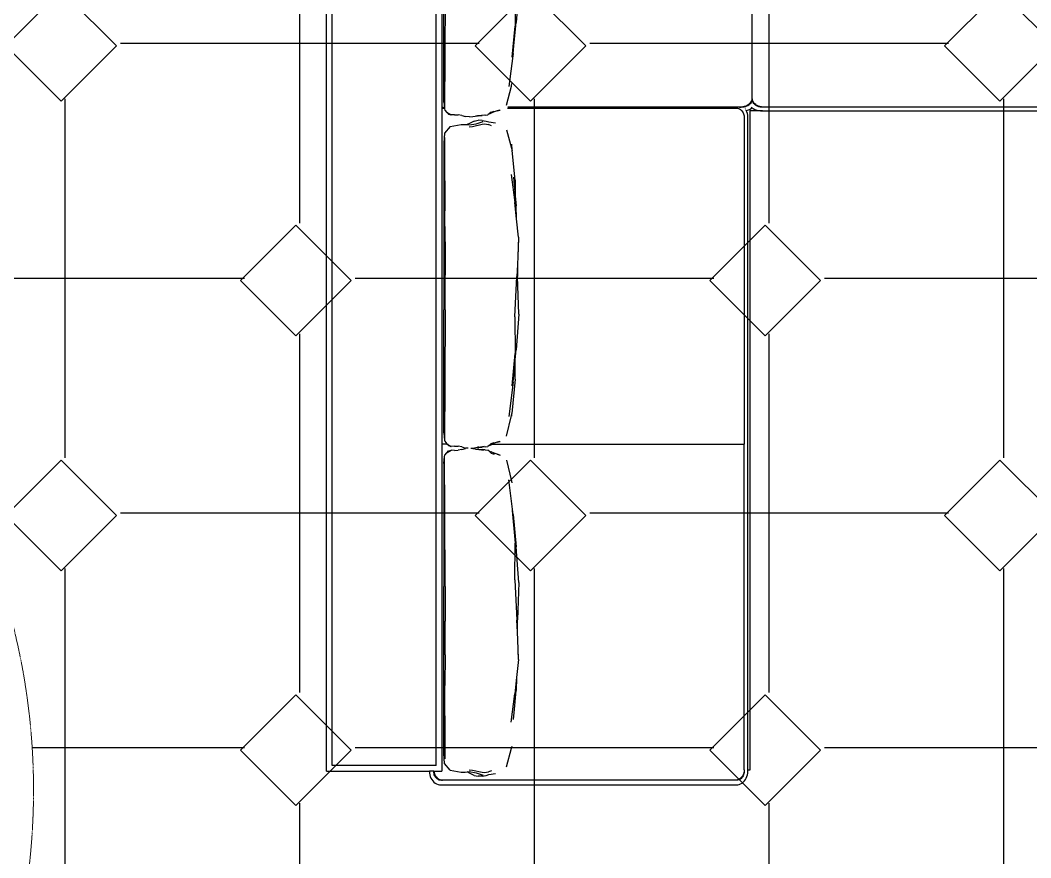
# Model space of a CAD drawing. Header units: millimetres. Extents: x -4865574 to 353735, y -2734656 to 279194.
# Drawn here: x -4837292 to -4834667, y -2671552 to -2669377 of the extents above; entities that cross this region are included whole.
import ezdxf

# ---------------------------------------------------------------- set-up
doc = ezdxf.new("R2010")
doc.units = ezdxf.units.MM
doc.linetypes.add('AM-Overhead', pattern=[3.5, 2.5, -1])
doc.layers.add('+AT9-Hardscape', color=1, linetype='Continuous')
doc.layers.add('+AT9-Hatch', color=8, linetype='Continuous')
doc.layers.add('STAIR-1', color=6, linetype='AM-Overhead', lineweight=9)

# ---------------------------------------------------------------- blocks, each defined once
blk = doc.blocks.new('LOUNGE1')
at = {"layer": '+AT9-Hardscape'}
for p, q in [((0, -2814.4), (0, 0)), ((15, -2799.4), (15, -15)), ((285, -2799.4), (285, -285.1)), ((300, -300.1), (300, -1090.5)), ((1105, -472.4), (1105, -1067.6)), ((1106.2, -1067.6), (1106.2, -471.6)), ((304.5, -1077.1), (305.2, -771.4)), ((308.6, -771.5), (307.2, -954.4)), ((499.4, -781.7), (493, -870.3)), ((489.1, -788.2), (490.3, -879.7)), ((482, -960.2), (490.3, -879.7)), ((487.9, -921.2), (493, -870.3)), ((485, -950.9), (487.9, -921.2)), ((307.2, -954.4), (307, -1094.9)), ((484.5, -957.2), (474, -1036.4)), ((485, -950.9), (484.5, -957.2)), ((467.6, -1085.2), (480.5, -1035.4)), ((480.5, -1035.4), (481, -1033.7)), ((481, -1033.7), (481.8, -1029)), ((1103.9, -1073.5), (1102.6, -1076.4)), ((1104.1, -1075.8), (1103, -1078.2)), ((1104.7, -1070.6), (1103.9, -1073.5)), ((1104.8, -1073.3), (1104.1, -1075.8)), ((1105, -1067.6), (1104.7, -1070.6)), ((1105, -1070.7), (1104.8, -1073.3)), ((1105, -1067.6), (1105, -1070.7)), ((1106.5, -1070.6), (1106.2, -1067.6)), ((1106.2, -1070.7), (1106.2, -1067.6)), ((1106.5, -1073.3), (1106.2, -1070.7)), ((1107.3, -1073.5), (1106.5, -1070.6)), ((1107.2, -1075.8), (1106.5, -1073.3)), ((1108.3, -1078.2), (1107.2, -1075.8)), ((1108.7, -1076.4), (1107.3, -1073.5)), ((300, -1090.5), (306.4, -1090.5)), ((300, -1090.5), (300, -1093)), ((300, -1093), (306.7, -1093)), ((300, -1093), (300, -1965.5)), ((304.5, -1077.1), (306.4, -1090.5)), ((306.4, -1090.5), (306.7, -1093)), ((306.7, -1093), (307, -1094.9)), ((307, -1094.9), (307.8, -1097.7)), ((307.8, -1097.7), (312.7, -1103.7)), ((427.8, -1103.3), (435.6, -1100.6)), ((435.7, -1102.5), (427.8, -1106.1)), ((443.3, -1100.1), (435.7, -1102.5)), ((450.8, -1097.8), (443.3, -1100.1)), ((443.3, -1100.1), (451.2, -1098)), ((470.2, -1093), (1065.2, -1093)), ((1073, -1090.5), (471.5, -1090.5)), ((1065.2, -1093), (1067.8, -1093.2)), ((1067.8, -1093.2), (1070.4, -1093.7)), ((1070.4, -1093.7), (1072.8, -1094.7)), ((1072.8, -1094.7), (1075.1, -1096)), ((1073, -1090.5), (1077.1, -1090.3)), ((1078, -1090.5), (1073, -1090.5)), ((1075.1, -1096), (1077.3, -1097.7)), ((1081.3, -1089.7), (1077.1, -1090.3)), ((1077.3, -1097.7), (1079.2, -1099.7)), ((1081.6, -1090.3), (1078, -1090.5)), ((1079.2, -1099.7), (1081, -1102)), ((1081, -1102), (1082.4, -1104.5)), ((1083.8, -1089.1), (1081.3, -1089.7)), ((1084.5, -1089.9), (1081.6, -1090.3)), ((1085.2, -1088.7), (1083.8, -1089.1)), ((1084.5, -1089.9), (1083.8, -1089.1)), ((1085, -1089.8), (1084.5, -1089.9)), ((1088.4, -1089), (1085, -1089.8)), ((1089, -1087.4), (1085.2, -1088.7)), ((1091.5, -1087.8), (1088.4, -1089)), ((1089.4, -1096.5), (1088.4, -1094.7)), ((1092.5, -1085.8), (1089, -1087.4)), ((1090.5, -1098.4), (1090.1, -1097.7)), ((1090.4, -1098.6), (1090.5, -1098.5)), ((1090.6, -1098.5), (1090.5, -1098.4)), ((1090.6, -1098.5), (1093.8, -1097.7)), ((1092.3, -1102.6), (1090.6, -1098.5)), ((1094.5, -1086.4), (1091.5, -1087.8)), ((1095.6, -1083.8), (1092.5, -1085.8)), ((1093.8, -1097.7), (1098.6, -1096)), ((1097.1, -1084.7), (1094.5, -1086.4)), ((1096.1, -1083.5), (1095.6, -1083.8)), ((1096.4, -1083.2), (1096.1, -1083.5)), ((1098.4, -1081.6), (1096.4, -1083.2)), ((1096.4, -1083.2), (1097.3, -1084.5)), ((1097.3, -1084.5), (1097.1, -1084.7)), ((1099.4, -1082.7), (1097.3, -1084.5)), ((1100.7, -1079.1), (1098.4, -1081.6)), ((1098.6, -1096), (1103.1, -1093.8)), ((1101.4, -1080.6), (1099.4, -1082.7)), ((1100, -1100), (1100, -2812)), ((1132.8, -1100), (1100, -1100)), ((1102.6, -1076.4), (1100.7, -1079.1)), ((1103, -1078.2), (1101.4, -1080.6)), ((1103.1, -1093.8), (1105.6, -1092.1)), ((1103.4, -1090.6), (1104.1, -1091.2)), ((1104.1, -1091.2), (1104.7, -1091.5)), ((1105.4, -1092), (1105.6, -1092.1)), ((1105.6, -1092.1), (1105.8, -1092)), ((1105.6, -1092.1), (1108.2, -1093.8)), ((1108.2, -1093.8), (1112.6, -1096)), ((1109.9, -1080.6), (1108.3, -1078.2)), ((1110.5, -1079.1), (1108.7, -1076.4)), ((1111.8, -1082.7), (1109.9, -1080.6)), ((1112.9, -1081.6), (1110.5, -1079.1)), ((1114.1, -1084.7), (1111.8, -1082.7)), ((1112.6, -1096), (1117.5, -1097.7)), ((1115.2, -1083.5), (1112.9, -1081.6)), ((1116.8, -1086.4), (1114.1, -1084.7)), ((1115.6, -1083.8), (1115.2, -1083.5)), ((1118.8, -1085.8), (1115.6, -1083.8)), ((1119.7, -1087.8), (1116.8, -1086.4)), ((1117.5, -1097.7), (1122.6, -1099)), ((1122.3, -1087.4), (1118.8, -1085.8)), ((1122.9, -1089), (1119.7, -1087.8)), ((1126, -1088.7), (1122.3, -1087.4)), ((1122.6, -1099), (1127.8, -1099.8)), ((1126.2, -1089.8), (1122.9, -1089)), ((1130, -1089.7), (1126, -1088.7)), ((1129.7, -1090.3), (1126.2, -1089.8)), ((1127.8, -1099.8), (1132.8, -1100)), ((1133.2, -1090.5), (1129.7, -1090.3)), ((1134.1, -1090.3), (1130, -1089.7)), ((1132.8, -1100), (2153.4, -1100)), ((1138.3, -1090.5), (1133.2, -1090.5)), ((1138.3, -1090.5), (1134.1, -1090.3)), ((2125.6, -1090.5), (1138.3, -1090.5)), ((312.7, -1103.7), (313.7, -1104.4)), ((313.7, -1104.4), (317.3, -1108.4)), ((313.7, -1104.4), (323.9, -1110.2)), ((317.3, -1108.4), (323.9, -1110.2)), ((332.9, -1109.8), (323.9, -1110.2)), ((332.9, -1109.8), (341.9, -1110)), ((351.5, -1111.8), (341.9, -1110)), ((351.5, -1111.8), (361.6, -1114.3)), ((371.3, -1115.4), (361.6, -1114.3)), ((371.3, -1115.4), (380.2, -1114.5)), ((384, -1126.5), (373.5, -1131.4)), ((380.2, -1114.5), (392.7, -1112.4)), ((384, -1126.5), (394.3, -1124.2)), ((388.1, -1113.1), (395.5, -1111.8)), ((392.7, -1112.4), (395.5, -1111.8)), ((396.2, -1112.5), (392.7, -1112.4)), ((404.6, -1124.7), (394.3, -1124.2)), ((395.5, -1111.8), (409.8, -1109.9)), ((396.2, -1112.5), (404.8, -1111.9)), ((399, -1129.9), (407, -1127.4)), ((404.6, -1124.7), (414.7, -1126.8)), ((412.4, -1111), (404.8, -1111.9)), ((412.4, -1111), (419.6, -1110.3)), ((414.7, -1126.8), (421.9, -1128.7)), ((422.5, -1107.8), (419.6, -1110.3)), ((427.8, -1103.3), (422.5, -1107.8)), ((422.5, -1107.8), (427.8, -1106.1)), ((1082.4, -1104.5), (1083.5, -1107.2)), ((1083.5, -1107.2), (1084.4, -1110.1)), ((1084.4, -1110.1), (1084.9, -1113)), ((1084.9, -1113), (1085.1, -1116)), ((1085.1, -1116), (1085.1, -1965.5)), ((1093.6, -1106.9), (1092.3, -1102.6)), ((1094.3, -1111.4), (1093.6, -1106.9)), ((1094.6, -1115.6), (1094.3, -1111.4)), ((1094.6, -2812), (1094.6, -1115.6)), ((321.4, -1140.4), (306.4, -1157.5)), ((321.4, -1140.4), (350.2, -1134.9)), ((350.2, -1134.9), (360.6, -1134.8)), ((360.6, -1134.8), (365.6, -1135.5)), ((365.6, -1135.5), (365.9, -1135.4)), ((365.6, -1135.5), (370.9, -1136.3)), ((373.5, -1131.4), (365.9, -1135.4)), ((370.8, -1141.4), (379.1, -1140.1)), ((370.9, -1136.3), (389, -1133.3)), ((379.1, -1140.1), (404.5, -1134.7)), ((389, -1133.3), (399, -1129.9)), ((404.5, -1134.7), (410.6, -1133.9)), ((410.6, -1133.9), (420.8, -1135.5)), ((428.7, -1138.5), (420.8, -1135.5)), ((421.9, -1128.7), (439.5, -1131.3)), ((467.8, -1149.1), (481, -1196.9)), ((306.4, -1157.5), (304.6, -1183.8)), ((307.1, -1281.4), (307.5, -1169.3)), ((304.6, -1183.8), (305.2, -1616.8)), ((481, -1196.9), (482.1, -1202.9)), ((482.1, -1202.9), (481.2, -1186.7)), ((489.9, -1279.9), (482.1, -1202.9)), ((307.1, -1281.4), (307.4, -1359.7)), ((479.5, -1264.9), (489.7, -1338)), ((485.6, -1272), (490.4, -1321.2)), ((489.9, -1279.9), (490.4, -1321.2)), ((493.9, -1380.4), (489.7, -1338)), ((490.4, -1321.2), (492.9, -1346.7)), ((308.1, -1439.9), (307.4, -1359.7)), ((493.9, -1380.4), (492.9, -1346.7)), ((498.6, -1427.5), (493.9, -1380.4)), ((308.1, -1439.9), (308.5, -1526.8)), ((498.6, -1427.5), (496.7, -1478.4)), ((498.9, -1430.2), (496.7, -1478.4)), ((498.6, -1427.5), (498.9, -1430.2)), ((496.7, -1478.4), (495.9, -1498.7)), ((495.9, -1498.7), (494.7, -1530)), ((495.9, -1498.7), (496.1, -1530.3)), ((308.6, -1616.9), (308.5, -1526.8)), ((489.1, -1634.4), (494.7, -1530)), ((499.4, -1627.7), (496.1, -1530.3)), ((304.5, -1936.3), (305.2, -1616.8)), ((308.6, -1616.9), (307.2, -1808.1)), ((489.1, -1634.4), (490.3, -1730)), ((499.4, -1627.7), (493, -1720.3)), ((482, -1814.2), (490.3, -1730)), ((490.5, -1746.5), (493, -1720.3)), ((485, -1804.4), (490.5, -1746.5)), ((490, -1796.7), (490.5, -1746.5)), ((307.2, -1808.1), (307, -1955)), ((484.5, -1811.1), (474, -1893.8)), ((490, -1796.7), (481.9, -1885.7)), ((485, -1804.4), (484.5, -1811.1)), ((481, -1891), (481.9, -1885.7)), ((481.3, -1892.9), (481.9, -1885.7)), ((467.6, -1944.8), (481, -1891)), ((304.5, -1936.3), (307, -1955)), ((314.2, -1965.5), (300, -1965.5)), ((300, -1965.5), (300, -2814.4)), ((307, -1955), (307.8, -1957.9)), ((307.8, -1957.9), (312.7, -1964.2)), ((312.7, -1964.2), (313.7, -1964.9)), ((313.7, -1964.9), (323.9, -1971)), ((313.7, -1964.9), (314.2, -1965.5)), ((314.2, -1965.5), (317.3, -1969.1)), ((422.5, -1968.5), (419.6, -1971.1)), ((427.8, -1963.7), (422.5, -1968.5)), ((422.5, -1968.5), (427.8, -1966.7)), ((427.8, -1963.7), (435.6, -1961)), ((430.4, -1965.5), (427.8, -1966.7)), ((435.7, -1962.9), (430.4, -1965.5)), ((430.4, -1965.5), (1085.1, -1965.5)), ((443.3, -1960.4), (435.7, -1962.9)), ((450.8, -1958), (443.3, -1960.4)), ((443.3, -1960.4), (451.2, -1958.3)), ((1085.1, -2810.6), (1085.1, -1965.5)), ((307, -1997), (307.8, -1994.1)), ((307.8, -1994.1), (312.7, -1987.8)), ((312.7, -1987.8), (313.7, -1987.1)), ((313.7, -1987.1), (323.9, -1981)), ((313.7, -1987.1), (317.3, -1982.9)), ((317.3, -1969.1), (323.9, -1971)), ((317.3, -1982.9), (323.9, -1981)), ((332.9, -1970.5), (323.9, -1971)), ((332.9, -1981.5), (323.9, -1981)), ((332.9, -1970.5), (341.9, -1970.8)), ((332.9, -1981.5), (341.9, -1981.2)), ((351.5, -1972.6), (341.9, -1970.8)), ((351.5, -1979.4), (341.9, -1981.2)), ((351.5, -1972.6), (361.6, -1975.3)), ((351.5, -1979.4), (361.6, -1976.7)), ((367.7, -1976), (361.6, -1975.3)), ((367.7, -1976), (361.6, -1976.7)), ((375.4, -1976), (380.2, -1975.5)), ((375.4, -1976), (380.2, -1976.5)), ((380.2, -1975.5), (392.7, -1973.3)), ((380.2, -1976.5), (392.7, -1978.7)), ((388.1, -1974), (395.5, -1972.7)), ((388.1, -1978), (395.5, -1979.3)), ((392.7, -1973.3), (395.5, -1972.7)), ((396.2, -1973.4), (392.7, -1973.3)), ((396.2, -1978.6), (392.7, -1978.7)), ((392.7, -1978.7), (395.5, -1979.3)), ((395.5, -1972.7), (409.8, -1970.7)), ((395.5, -1979.3), (409.8, -1981.3)), ((396.2, -1973.4), (404.8, -1972.8)), ((396.2, -1978.6), (404.8, -1979.2)), ((412.4, -1971.9), (404.8, -1972.8)), ((412.4, -1980.1), (404.8, -1979.2)), ((412.4, -1971.9), (419.6, -1971.1)), ((412.4, -1980.1), (419.6, -1980.9)), ((422.5, -1983.5), (419.6, -1980.9)), ((422.5, -1983.5), (427.8, -1985.3)), ((427.8, -1988.3), (422.5, -1983.5)), ((435.7, -1989.1), (427.8, -1985.3)), ((427.8, -1988.3), (435.6, -1991)), ((443.3, -1991.6), (435.7, -1989.1)), ((443.3, -1991.6), (451.2, -1993.7)), ((450.8, -1994), (443.3, -1991.6)), ((304.5, -2015.7), (307, -1997)), ((304.5, -2015.7), (305.2, -2335.2)), ((307.2, -2143.9), (307, -1997)), ((467.6, -2007.2), (481, -2061)), ((484.5, -2141), (474, -2058.2)), ((481, -2061), (481.7, -2065.3)), ((308.6, -2335.1), (307.2, -2143.9)), ((482, -2137.8), (490.3, -2222)), ((485, -2147.6), (484.5, -2141)), ((485, -2147.6), (493, -2231.7)), ((489.1, -2317.6), (490.3, -2222)), ((499.4, -2324.4), (493, -2231.7)), ((304.6, -2768.2), (305.2, -2335.2)), ((308.6, -2335.1), (308.5, -2425.2)), ((489.1, -2317.6), (494.7, -2422)), ((499.4, -2324.4), (496.1, -2421.7)), ((308.1, -2512.1), (308.5, -2425.2)), ((495.9, -2453.4), (494.7, -2422)), ((495.9, -2453.4), (496.1, -2421.7)), ((496.7, -2473.6), (495.9, -2453.4)), ((498.9, -2521.8), (496.7, -2473.6)), ((498.6, -2524.5), (496.7, -2473.6)), ((308.1, -2512.1), (307.4, -2592.3)), ((498.6, -2524.5), (493.9, -2571.6)), ((498.6, -2524.5), (498.9, -2521.8)), ((493.9, -2571.6), (489.7, -2614)), ((493.9, -2571.6), (492.9, -2605.3)), ((307.1, -2670.6), (307.4, -2592.3)), ((479.5, -2687.1), (489.7, -2614)), ((488.2, -2653.6), (492.9, -2605.3)), ((307.1, -2670.6), (307.5, -2782.8)), ((485.6, -2680), (488.2, -2653.6)), ((467.8, -2802.9), (481, -2755.1)), ((481, -2755.1), (482, -2749.9)), ((306.4, -2794.5), (304.6, -2768.2)), ((285, -2799.4), (15, -2799.4)), ((321.4, -2811.6), (306.4, -2794.5)), ((0, -2814.4), (267.4, -2814.4)), ((267.4, -2814.4), (267.4, -2815.3)), ((278.7, -2814.4), (267.4, -2814.4)), ((267.4, -2815.3), (267.7, -2819.5)), ((267.7, -2819.5), (268.4, -2824)), ((268.4, -2824), (269.7, -2828.4)), ((269.7, -2828.4), (271.5, -2832.5)), ((271.5, -2832.5), (273.7, -2836.4)), ((278.7, -2814.9), (278.7, -2814.4)), ((278.7, -2814.4), (278.9, -2814.4)), ((278.9, -2817.9), (278.7, -2814.9)), ((278.9, -2814.4), (279.5, -2817.7)), ((278.9, -2814.4), (300, -2814.4)), ((279.4, -2820.9), (278.9, -2817.9)), ((280.2, -2823.8), (279.4, -2820.9)), ((279.5, -2817.7), (280.5, -2821.1)), ((281.4, -2826.5), (280.2, -2823.8)), ((280.5, -2821.1), (281.8, -2824.3)), ((282.8, -2829), (281.4, -2826.5)), ((281.8, -2824.3), (283.4, -2827.3)), ((283.5, -2827.3), (281.8, -2824.3)), ((284.5, -2831.2), (282.8, -2829)), ((283.4, -2827.3), (285.4, -2830)), ((285.5, -2830), (283.5, -2827.3)), ((286.5, -2833.2), (284.5, -2831.2)), ((285.4, -2830), (285.5, -2830)), ((285.8, -2830.4), (285.5, -2830)), ((287.7, -2832.3), (285.8, -2830.4)), ((285.8, -2830.4), (287.7, -2832.3)), ((288.6, -2834.9), (286.5, -2833.2)), ((290.2, -2834.3), (287.7, -2832.3)), ((287.7, -2832.3), (290.2, -2834.3)), ((290.2, -2834.3), (292.8, -2835.9)), ((321.4, -2811.6), (350.2, -2817.1)), ((350.2, -2817.1), (360.6, -2817.2)), ((360.6, -2817.2), (365.6, -2816.5)), ((365.6, -2816.5), (370.9, -2815.7)), ((365.6, -2816.5), (365.9, -2816.6)), ((373.5, -2820.6), (365.9, -2816.6)), ((370.8, -2810.6), (379.1, -2811.9)), ((370.9, -2815.7), (389, -2818.7)), ((384, -2825.5), (373.5, -2820.6)), ((379.1, -2811.9), (404.5, -2817.3)), ((384, -2825.5), (394.3, -2827.8)), ((389, -2818.7), (399, -2822.1)), ((404.6, -2827.3), (394.3, -2827.8)), ((399, -2822.1), (407, -2824.6)), ((404.5, -2817.3), (410.6, -2818.1)), ((404.6, -2827.3), (414.7, -2825.3)), ((410.6, -2818.1), (420.8, -2816.5)), ((414.7, -2825.3), (421.9, -2823.3)), ((428.7, -2813.5), (420.8, -2816.5)), ((421.9, -2823.3), (439.5, -2820.8)), ((1073.6, -2834.3), (1070.9, -2835.9)), ((1076.1, -2832.3), (1073.6, -2834.3)), ((1077.3, -2833.2), (1075.1, -2834.9)), ((1078, -2830.4), (1076.1, -2832.3)), ((1079.2, -2831.2), (1077.3, -2833.2)), ((1078.4, -2830), (1078, -2830.4)), ((1080.3, -2827.3), (1078.4, -2830)), ((1081, -2829), (1079.2, -2831.2)), ((1082, -2824.3), (1080.3, -2827.3)), ((1082.4, -2826.5), (1081, -2829)), ((1083.3, -2821.1), (1082, -2824.3)), ((1083.5, -2823.8), (1082.4, -2826.5)), ((1084.3, -2817.7), (1083.3, -2821.1)), ((1084.4, -2820.9), (1083.5, -2823.8)), ((1084.9, -2814.2), (1084.3, -2817.7)), ((1084.9, -2817.9), (1084.4, -2820.9)), ((1085.1, -2810.6), (1084.9, -2814.2)), ((1085.1, -2814.9), (1084.9, -2817.9)), ((1085.1, -2810.6), (1085.1, -2814.9)), ((1088.3, -2836.4), (1090.5, -2832.5)), ((1090.5, -2832.5), (1092.3, -2828.4)), ((1092.3, -2828.4), (1093.6, -2824)), ((1093.6, -2824), (1094.3, -2819.5)), ((1094.3, -2819.5), (1094.6, -2815.3)), ((1094.6, -2812), (1094.4, -2812)), ((1094.6, -2815.3), (1094.6, -2812)), ((1100, -2812), (1094.6, -2812)), ((273.7, -2836.4), (276.3, -2839.8)), ((276.3, -2839.8), (279.2, -2842.9)), ((279.2, -2842.9), (282.5, -2845.4)), ((282.5, -2845.4), (286.1, -2847.5)), ((286.1, -2847.5), (289.8, -2849)), ((290.9, -2836.3), (288.6, -2834.9)), ((289.8, -2849), (293.7, -2849.9)), ((290.7, -2836.9), (291.6, -2837.2)), ((293.4, -2837.2), (290.9, -2836.3)), ((291.6, -2837.2), (293.3, -2837.6)), ((295.7, -2837.1), (292.8, -2835.9)), ((295.9, -2837.8), (293.4, -2837.2)), ((293.7, -2849.9), (297.3, -2850.1)), ((298.6, -2837.8), (295.7, -2837.1)), ((298.5, -2838), (295.9, -2837.8)), ((297.3, -2850.1), (1064.7, -2850.1)), ((301.6, -2838), (298.5, -2838)), ((298.6, -2837.8), (301.6, -2838)), ((1062.2, -2838), (301.6, -2838)), ((1065.1, -2837.8), (1062.2, -2838)), ((1065.2, -2838), (1062.2, -2838)), ((1064.7, -2850.1), (1068.3, -2849.9)), ((1068.1, -2837.1), (1065.1, -2837.8)), ((1067.8, -2837.8), (1065.2, -2838)), ((1070.4, -2837.2), (1067.8, -2837.8)), ((1070.9, -2835.9), (1068.1, -2837.1)), ((1068.3, -2849.9), (1072.2, -2849)), ((1072.8, -2836.3), (1070.4, -2837.2)), ((1072.2, -2849), (1075.9, -2847.5)), ((1075.1, -2834.9), (1072.8, -2836.3)), ((1075.9, -2847.5), (1079.5, -2845.4)), ((1079.5, -2845.4), (1082.8, -2842.9)), ((1082.8, -2842.9), (1085.7, -2839.8)), ((1085.7, -2839.8), (1088.3, -2836.4))]:
    blk.add_line(p, q, dxfattribs=at)

msp = doc.modelspace()

# ---------------------------------------------------------------- hatches: boundary and pattern name
at = {"layer": '+AT9-Hatch'}
h = msp.add_hatch(dxfattribs=at)
h.set_pattern_fill('CTYSQMK2', color=8, scale=2, angle=90)
h.set_pattern_definition([(90, (9e-15, 143.7), (-609.6, 609.6), [931.82948, -287.37052]), (180, (-143.7, 9e-15), (-609.6, -609.6), [931.82948, -287.37052]), (135, (-609.6, 465.9), (-609.60134, -609.60134), [203.2, -658.90648]), (405, (-609.6, 465.9), (-609.60134, 609.60134), [203.2, -658.90648]), (135, (-465.9, 609.6), (-609.60134, -609.60134), [203.2, -658.90648]), (405, (-753.3, 609.6), (-609.60134, 609.60134), [203.2, -658.90648])])
h.paths.add_polyline_path([(-4841253.6, -2670527.1), (-4841253.6, -2670577.1), (-4841253.6, -2671727.1), (-4841253.6, -2671777.1), (-4841253.6, -2672927.1), (-4841253.6, -2672977.1), (-4841253.6, -2673132.1), (-4822653.6, -2673132.1), (-4822653.6, -2672397.1), (-4822653.6, -2672347.1), (-4822653.6, -2671197.1), (-4822653.6, -2671147.1), (-4822653.6, -2669997.1), (-4822653.6, -2669947.1), (-4822653.6, -2668797.1), (-4822653.6, -2668747.1), (-4822653.6, -2666527.7), (-4841380.2, -2666527.7), (-4841253.6, -2669327.1), (-4841253.6, -2669377.1), (-4841322.6, -2669377.1), (-4841322.6, -2670527.1)])
edge = h.paths.add_edge_path(flags=16)
edge.add_spline(control_points=[(-4840332.7, -2670233.8), (-4840264.1, -2670154.2), (-4840112.6, -2670007.6), (-4839849.5, -2669831.8), (-4839559.3, -2669706), (-4839251.2, -2669634.2), (-4838935.2, -2669618.7), (-4838621.5, -2669660.1), (-4838320.4, -2669757), (-4838041.4, -2669906.2), (-4837793.7, -2670102.9), (-4837585.2, -2670340.9), (-4837422.7, -2670612.3), (-4837311.5, -2670908.5), (-4837255, -2671219.8), (-4837255.3, -2671536.1), (-4837312.1, -2671847.3), (-4837423.8, -2672143.3), (-4837586.7, -2672414.5), (-4837795.5, -2672652.2), (-4838043.5, -2672848.6), (-4838229.6, -2672947.8), (-4838326.3, -2672988.7)], knot_values=[1.896909, 1.896909, 1.896909, 1.896909, 2.076953, 2.256997, 2.437041, 2.617085, 2.797128, 2.977172, 3.157216, 3.33726, 3.517304, 3.697348, 3.877392, 4.057436, 4.23748, 4.417524, 4.597568, 4.777611, 4.957655, 5.137699, 5.317743, 5.497787, 5.497787, 5.497787, 5.497787], degree=3, periodic=0)
edge.add_line((-4838326.3, -2672988.7), (-4838359.8, -2672948.5))
edge.add_arc((-4839007.5, -2671376.7), 1700, 285.8202, 292.3971, ccw=False)
edge.add_arc((-4839007.5, -2671376.7), 1700, 284.3383, 285.8202, ccw=False)
edge.add_line((-4838574.9, -2673019.4), (-4838587.4, -2672971.9))
edge.add_spline(control_points=[(-4838587.4, -2672971.9), (-4838612.4, -2672978.5), (-4838728.8, -2673006.3), (-4838866.1, -2673023.5), (-4838978.1, -2673026.2), (-4838996.2, -2673026.3)], knot_values=[1.503934, 1.503934, 1.503934, 1.503934, 1.550862, 1.721628, 1.75459, 1.75459, 1.75459, 1.75459], degree=3, periodic=0)
edge.add_spline(control_points=[(-4838996.2, -2673026.3), (-4839072, -2673026.8), (-4839209.9, -2673018.2), (-4839345.5, -2672992.5), (-4839405.7, -2672977.5)], knot_values=[1.253278, 1.253278, 1.253278, 1.253278, 1.391083, 1.503934, 1.503934, 1.503934, 1.503934], degree=3, periodic=0)
edge.add_line((-4839405.7, -2672977.5), (-4839414.3, -2673011.8))
edge.add_arc((-4839007.5, -2671376.7), 1700, 256.164, 256.7434)
edge.add_arc((-4839007.5, -2671376.7), 1700, 257.1894, 258.2285)
edge.add_line((-4839346, -2673038.9), (-4839414.3, -2673011.8))
edge.add_arc((-4839007.5, -2671376.7), 1700, 255.2119, 256.164, ccw=False)
edge.add_arc((-4839007.5, -2671376.7), 1700, 248.7552, 255.2119, ccw=False)
edge.add_arc((-4839007.5, -2671376.7), 1700, 247.2782, 248.7552, ccw=False)
edge.add_arc((-4839007.5, -2671376.7), 1700, 240.781, 247.2782, ccw=False)
edge.add_line((-4839839.3, -2672859.3), (-4839863.7, -2672902.9))
edge.add_spline(control_points=[(-4839863.7, -2672902.9), (-4839953.8, -2672852.4), (-4840039.5, -2672793.8), (-4840119.3, -2672728.2)], knot_values=[7.091892, 7.091892, 7.091892, 7.091892, 7.269014, 7.269014, 7.269014, 7.269014], degree=3, periodic=0)
edge.add_spline(control_points=[(-4840128.2, -2672720.8), (-4840204.6, -2672657.1), (-4840349.2, -2672513.9), (-4840467, -2672347.9), (-4840519, -2672258.6)], knot_values=[6.737646, 6.737646, 6.737646, 6.737646, 6.908139, 7.085262, 7.085262, 7.085262, 7.085262], degree=3, periodic=0)
edge.add_spline(control_points=[(-4840519, -2672258.6), (-4840571.1, -2672169.4), (-4840615.2, -2672075.5), (-4840650.8, -2671978.5)], knot_values=[6.560523, 6.560523, 6.560523, 6.560523, 6.737646, 6.737646, 6.737646, 6.737646], degree=3, periodic=0)
edge.add_spline(control_points=[(-4840650.8, -2671978.5), (-4840686.3, -2671881.5), (-4840728.5, -2671724.6), (-4840748.4, -2671563.9), (-4840752.7, -2671505.6)], knot_values=[6.283185, 6.283185, 6.283185, 6.283185, 6.460308, 6.560523, 6.560523, 6.560523, 6.560523], degree=3, periodic=0)
edge.add_spline(control_points=[(-4840752.7, -2671505.6), (-4840756.1, -2671460.8), (-4840761.3, -2671312.6), (-4840738.2, -2671061.2), (-4840655.5, -2670761.2), (-4840521.3, -2670480.5), (-4840400.2, -2670312), (-4840332.7, -2670233.8)], knot_values=[5.497787, 5.497787, 5.497787, 5.497787, 5.574695, 5.751817, 5.92894, 6.106063, 6.283185, 6.283185, 6.283185, 6.283185], degree=3, periodic=0)
h.paths.add_polyline_path([(-4839327, -2673046.4), (-4839311.5, -2673063.3), (-4839354.3, -2673041, -0.004534), (-4839397.3, -2673031.4, -0.002528), (-4839414.3, -2673011.8), (-4839345.1, -2673042.9, 0.002724), (-4839327, -2673046.4)], flags=16)
h.paths.add_polyline_path([(-4840527.2, -2670671.5), (-4839806.2, -2670671.5), (-4839806.2, -2671511.5), (-4840527.2, -2671511.5)], flags=0)
edge = h.paths.add_edge_path(flags=0)
edge.add_spline(control_points=[(-4840111.7, -2672534.1), (-4840150.4, -2672497.1), (-4840242.5, -2672400), (-4840321.8, -2672292), (-4840364.3, -2672224)], knot_values=[1.253278, 1.253278, 1.253278, 1.253278, 1.353541, 1.503934, 1.503934, 1.503934, 1.503934], degree=3, periodic=0)
edge.add_spline(control_points=[(-4840364.3, -2672224), (-4840357.2, -2672235.3), (-4840301.1, -2672322.8), (-4840218, -2672428), (-4840133.2, -2672513.5), (-4840111.7, -2672534.1)], knot_values=[0.484517, 0.484517, 0.484517, 0.484517, 0.50954, 0.679386, 0.735173, 0.735173, 0.735173, 0.735173], degree=3, periodic=0)
edge = h.paths.add_edge_path(flags=0)
edge.add_spline(control_points=[(-4840111.7, -2672534.1), (-4840082.7, -2672561.7), (-4839982.5, -2672650.4), (-4839871.7, -2672726), (-4839790.2, -2672771.8)], knot_values=[1.503934, 1.503934, 1.503934, 1.503934, 1.579131, 1.75459, 1.75459, 1.75459, 1.75459], degree=3, periodic=0)
edge.add_spline(control_points=[(-4839790.1, -2672771.8), (-4839853.7, -2672736.1), (-4839965.8, -2672662.8), (-4840067.7, -2672576), (-4840111.7, -2672534.1)], knot_values=[0.735173, 0.735173, 0.735173, 0.735173, 0.871769, 0.985829, 0.985829, 0.985829, 0.985829], degree=3, periodic=0)
edge = h.paths.add_edge_path(flags=0)
edge.add_spline(control_points=[(-4839814.6, -2672815.4), (-4839877.9, -2672779.9), (-4839985.9, -2672709.5), (-4840084.9, -2672627.2), (-4840126, -2672589.2)], knot_values=[0.751967, 0.751967, 0.751967, 0.751967, 0.883965, 0.985829, 0.985829, 0.985829, 0.985829], degree=3, periodic=0)
edge.add_spline(control_points=[(-4840126, -2672589.2), (-4840102.4, -2672611), (-4840005.4, -2672695.4), (-4839898.8, -2672768.2), (-4839814.6, -2672815.4)], knot_values=[1.520728, 1.520728, 1.520728, 1.520728, 1.579131, 1.75459, 1.75459, 1.75459, 1.75459], degree=3, periodic=0)
edge = h.paths.add_edge_path(flags=0)
edge.add_spline(control_points=[(-4840652.6, -2671498.2), (-4840645.7, -2671591.8), (-4840625.3, -2671719.3), (-4840590.2, -2671843.1), (-4840579.7, -2671876.1)], knot_values=[0, 0, 0, 0, 0.170766, 0.233862, 0.233862, 0.233862, 0.233862], degree=3, periodic=0)
edge.add_spline(control_points=[(-4840579.7, -2671876.1), (-4840600.5, -2671810.4), (-4840631.8, -2671685.4), (-4840648.2, -2671557.7), (-4840652.6, -2671498.2)], knot_values=[0.768761, 0.768761, 0.768761, 0.768761, 0.894089, 1.002623, 1.002623, 1.002623, 1.002623], degree=3, periodic=0)
edge = h.paths.add_edge_path(flags=0)
edge.add_spline(control_points=[(-4840146.2, -2672570.2), (-4840186.1, -2672532.2), (-4840274.7, -2672438.7), (-4840351.9, -2672335.5), (-4840391.8, -2672273.9)], knot_values=[1.270072, 1.270072, 1.270072, 1.270072, 1.370334, 1.503934, 1.503934, 1.503934, 1.503934], degree=3, periodic=0)
edge.add_spline(control_points=[(-4840391.8, -2672273.9), (-4840388.5, -2672278.9), (-4840333.7, -2672362.5), (-4840253.4, -2672463.5), (-4840167, -2672550.4), (-4840146.2, -2672570.2)], knot_values=[0.501311, 0.501311, 0.501311, 0.501311, 0.512298, 0.683065, 0.735173, 0.735173, 0.735173, 0.735173], degree=3, periodic=0)
edge = h.paths.add_edge_path(flags=0)
edge.add_line((-4839895.2, -2672826.6), (-4839834.4, -2672850.7))
edge.add_spline(control_points=[(-4839839.3, -2672859.3), (-4839849.2, -2672853.8), (-4839859, -2672848.2), (-4839868.7, -2672842.4)], knot_values=[7.249026, 7.249026, 7.249026, 7.249026, 7.269014, 7.269014, 7.269014, 7.269014], degree=3, periodic=0)
edge.add_line((-4839868.7, -2672842.4), (-4839941.7, -2672813.5))
edge.add_line((-4839939.9, -2672808.8), (-4839895.2, -2672826.6))
h.paths.add_polyline_path([(-4840166, -2672591), (-4840100.5, -2672669.4), (-4840150.3, -2672615.5), (-4840169.5, -2672594.6)], is_closed=False, flags=0)
edge = h.paths.add_edge_path(flags=0)
edge.add_spline(control_points=[(-4839918.8, -2672811.8), (-4839911, -2672816.8), (-4839903.1, -2672821.7), (-4839895.2, -2672826.6)], knot_values=[7.214485, 7.214485, 7.214485, 7.214485, 7.230895, 7.230895, 7.230895, 7.230895], degree=3, periodic=0)
edge.add_line((-4839895.2, -2672826.6), (-4839939.9, -2672808.8))
edge.add_line((-4839938, -2672804.2), (-4839918.9, -2672811.8))
h.paths.add_polyline_path([(-4839982.9, -2672772.6), (-4839999.6, -2672788), (-4840028.9, -2672722.9), (-4839992.4, -2672762.4)], is_closed=False, flags=0)
h.paths.add_polyline_path([(-4840491.2, -2672212.6), (-4840512.9, -2672219.2), (-4840511.7, -2672145.7), (-4840495.3, -2672199.2)], is_closed=False, flags=0)
h.paths.add_polyline_path([(-4840093.1, -2672662.6), (-4840046.6, -2672727.7), (-4840065.1, -2672707.7), (-4840100.5, -2672669.4)], is_closed=False, flags=0)
h.paths.add_polyline_path([(-4840418.5, -2672324.9), (-4840468.1, -2672263.8), (-4840435.5, -2672299.2), (-4840169.5, -2672594.6), (-4840418.5, -2672324.9)], is_closed=False, flags=0)
edge = h.paths.add_edge_path(flags=0)
edge.add_spline(control_points=[(-4840532, -2671861), (-4840552.3, -2671797.3), (-4840582.6, -2671676.1), (-4840598.5, -2671552.2), (-4840602.8, -2671494.5)], knot_values=[0.768761, 0.768761, 0.768761, 0.768761, 0.894089, 1.002623, 1.002623, 1.002623, 1.002623], degree=3, periodic=0)
edge.add_spline(control_points=[(-4840602.8, -2671494.5), (-4840596.1, -2671584.8), (-4840576.3, -2671708.4), (-4840542.4, -2671828.5), (-4840532, -2671861)], knot_values=[0, 0, 0, 0, 0.169847, 0.233862, 0.233862, 0.233862, 0.233862], degree=3, periodic=0)

# ---------------------------------------------------------------- linework, layer by layer
at = {"layer": 'STAIR-1', "color": 1}
msp.add_open_spline([(-4838326.3, -2672988.7), (-4838229.6, -2672947.8), (-4838043.5, -2672848.6), (-4837795.5, -2672652.2), (-4837586.7, -2672414.5), (-4837423.8, -2672143.3), (-4837312.1, -2671847.3), (-4837255.3, -2671536.1), (-4837255, -2671219.8), (-4837311.5, -2670908.5), (-4837422.7, -2670612.3), (-4837585.2, -2670340.9), (-4837793.7, -2670102.9), (-4838041.4, -2669906.2), (-4838320.4, -2669757), (-4838621.5, -2669660.1), (-4838935.2, -2669618.7), (-4839251.2, -2669634.2), (-4839559.3, -2669706), (-4839849.5, -2669831.8), (-4840112.6, -2670007.6), (-4840264.1, -2670154.2), (-4840332.7, -2670233.8)], degree=3, dxfattribs=at)

# ---------------------------------------------------------------- block references
msp.add_blockref('LOUNGE1', (-4836496.7, -2668512.7))

doc.saveas('drawing.dxf')
